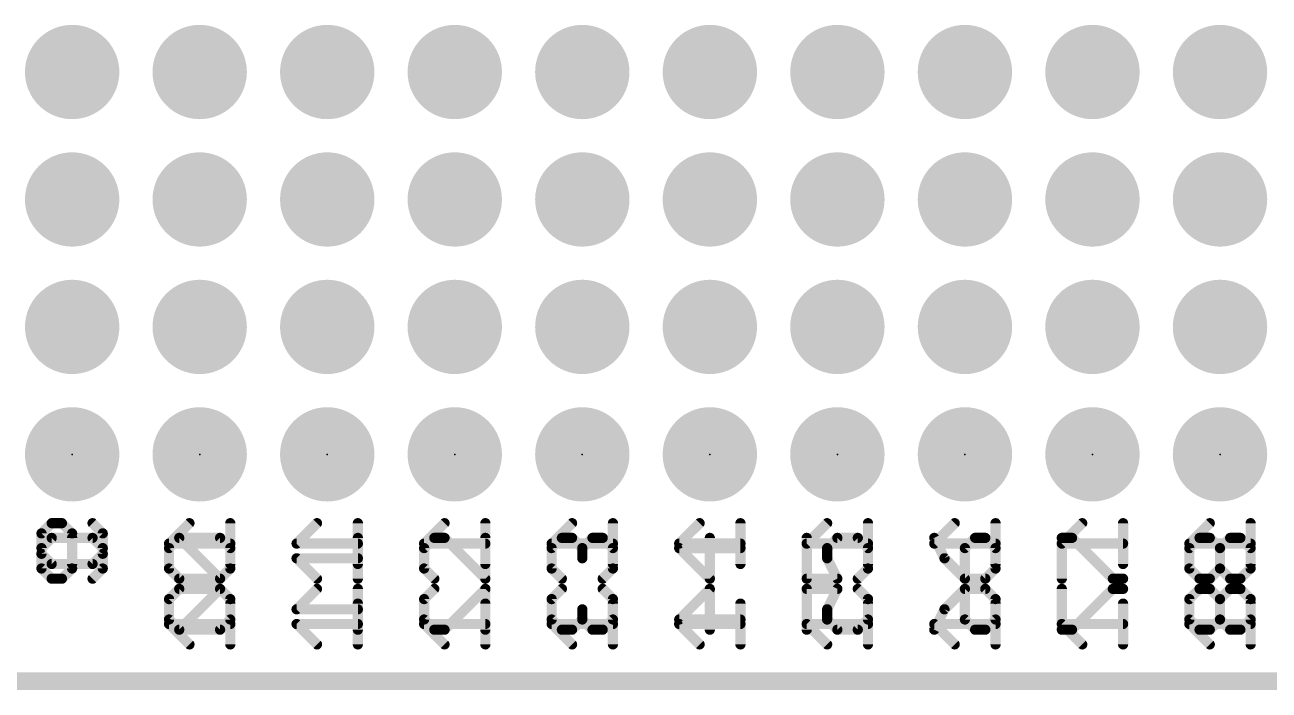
# Model space of a CAD drawing. Extents: x 0 to 108, y -11 to 121.
# Drawn here: x 21.92 to 46.7, y 33.4 to 46.66 of the extents above; entities that cross this region are included whole.
import ezdxf

# ---------------------------------------------------------------- set-up
doc = ezdxf.new("R2010")
doc.units = 0
for name, color, linetype in [('1', 12, 'CONTINUOUS'), ('17', 110, 'CONTINUOUS'), ('21', 41, 'CONTINUOUS'), ('22', 40, 'CONTINUOUS'), ('23', 53, 'CONTINUOUS'), ('51', 53, 'CONTINUOUS')]:
    doc.layers.add(name, color=color, linetype=linetype)

# ---------------------------------------------------------------- blocks, each defined once
blk = doc.blocks.new('RECT')
blk.add_solid([(-0.5, -0.5), (0.5, -0.5), (-0.5, 0.5), (0.5, 0.5)])
blk = doc.blocks.new('ROUNDP')
at = {"const_width": 0.5}
blk.add_lwpolyline([(0, -0.25, 1), (0, 0.25, 1), (0, -0.25)], format="xyb", dxfattribs=at)

msp = doc.modelspace()

# ---------------------------------------------------------------- linework, layer by layer
at = {"layer": '1', "const_width": 0.254}
msp.add_lwpolyline([(85.09, 33.528), (0, 33.528)], dxfattribs=at)
at = {"layer": '21', "const_width": 0.2032}
for points in [[(22.4527, 36.4354), (22.2494, 36.232)], [(23.2662, 36.4354), (22.4527, 36.4354)], [(22.8595, 35.8252), (22.8595, 36.4354)], [(23.4696, 36.232), (23.2662, 36.4354)], [(24.7894, 36.232), (24.9927, 36.4354)], [(24.9927, 36.4354), (25.8062, 36.4354)], [(25.8062, 35.6219), (24.9927, 36.4354)], [(25.8062, 36.4354), (26.0096, 36.232)], [(28.5496, 35.6219), (28.5496, 36.4354)], [(30.0727, 36.4354), (29.8694, 36.232)], [(30.2761, 36.4354), (30.0727, 36.4354)], [(31.0896, 35.6219), (30.2761, 36.4354)], [(31.0896, 36.4354), (31.0896, 35.6219)], [(32.4094, 36.232), (32.6127, 36.4354)], [(32.6127, 36.4354), (32.8161, 36.4354)], [(32.8161, 36.4354), (33.0195, 36.232)], [(33.0195, 36.232), (33.2229, 36.4354)], [(33.2229, 36.4354), (33.4262, 36.4354)], [(33.4262, 36.4354), (33.6296, 36.232)], [(35.5595, 35.6219), (35.5595, 36.4354)], [(37.4894, 36.4354), (37.4894, 35.6219)], [(37.8961, 36.232), (38.0995, 36.4354)], [(38.0995, 36.4354), (38.5062, 36.4354)], [(38.5062, 36.4354), (38.7096, 36.232)], [(40.0294, 36.4354), (40.2327, 36.0286)], [(40.8429, 36.4354), (40.6395, 36.232)], [(41.0462, 36.4354), (40.8429, 36.4354)], [(41.2496, 36.232), (41.0462, 36.4354)], [(42.5694, 35.6219), (42.5694, 36.4354)], [(42.5694, 36.4354), (42.7727, 36.4354)], [(42.7727, 36.4354), (43.5862, 35.6219)], [(45.1094, 36.232), (45.3127, 36.4354)], [(45.3127, 36.4354), (45.5161, 36.4354)], [(45.5161, 36.4354), (45.7195, 36.232)], [(45.7195, 36.232), (45.9229, 36.4354)], [(45.9229, 36.4354), (46.1262, 36.4354)], [(46.1262, 36.4354), (46.3296, 36.232)], [(22.2494, 36.232), (22.2494, 35.8252)], [(23.4696, 35.8252), (23.4696, 36.232)], [(24.7894, 35.8252), (24.7894, 36.232)], [(26.0096, 36.232), (26.0096, 35.8252)], [(29.8694, 36.232), (29.8694, 35.8252)], [(32.4094, 35.8252), (32.4094, 36.232)], [(33.0195, 36.232), (33.0195, 36.0286)], [(33.6296, 36.232), (33.6296, 35.8252)], [(36.1696, 36.232), (34.9494, 36.232)], [(34.9494, 36.232), (35.5595, 35.6219)], [(37.8961, 36.0286), (37.8961, 36.232)], [(38.7096, 36.232), (38.7096, 35.8252)], [(40.6395, 36.232), (40.6395, 35.6219)], [(41.2496, 35.8252), (41.2496, 36.232)], [(45.1094, 35.8252), (45.1094, 36.232)], [(45.7195, 35.8252), (45.7195, 36.232)], [(46.3296, 36.232), (46.3296, 35.8252)], [(27.7361, 35.6219), (27.3294, 36.0286)], [(27.3294, 36.0286), (28.5496, 36.0286)], [(38.0995, 35.6219), (37.8961, 36.0286)], [(40.2327, 36.0286), (40.6395, 35.6219)], [(22.2494, 35.8252), (22.4527, 35.6219)], [(22.4527, 35.6219), (22.6561, 35.6219)], [(22.6561, 35.6219), (22.8595, 35.8252)], [(23.2662, 35.6219), (23.4696, 35.8252)], [(24.9927, 35.6219), (24.7894, 35.8252)], [(25.8062, 35.6219), (24.9927, 35.6219)], [(26.0096, 35.8252), (25.8062, 35.6219)], [(29.8694, 35.8252), (30.0727, 35.6219)], [(32.6127, 35.6219), (32.4094, 35.8252)], [(33.6296, 35.8252), (33.4262, 35.6219)], [(37.4894, 35.6219), (38.0995, 35.6219)], [(38.7096, 35.8252), (38.5062, 35.6219)], [(40.6395, 35.6219), (41.0462, 35.6219)], [(41.0462, 35.6219), (41.2496, 35.8252)], [(43.5862, 35.6219), (43.7896, 35.6219)], [(45.3127, 35.6219), (45.1094, 35.8252)], [(45.5161, 35.6219), (45.3127, 35.6219)], [(45.7195, 35.8252), (45.5161, 35.6219)], [(45.9229, 35.6219), (45.7195, 35.8252)], [(46.1262, 35.6219), (45.9229, 35.6219)], [(46.3296, 35.8252), (46.1262, 35.6219)], [(26.0096, 34.3121), (26.0096, 35.1256)], [(28.5496, 34.3121), (28.5496, 35.1256)], [(31.0896, 34.3121), (31.0896, 35.1256)], [(33.6296, 34.3121), (33.6296, 35.1256)], [(36.1696, 34.3121), (36.1696, 35.1256)], [(38.7096, 34.3121), (38.7096, 35.1256)], [(41.2496, 34.3121), (41.2496, 35.1256)], [(43.7896, 34.3121), (43.7896, 35.1256)], [(46.3296, 34.3121), (46.3296, 35.1256)], [(25.1961, 34.3121), (24.7894, 34.7189)], [(24.7894, 34.7189), (26.0096, 34.7189)], [(27.7361, 34.3121), (27.3294, 34.7189)], [(27.3294, 34.7189), (28.5496, 34.7189)], [(30.2761, 34.3121), (29.8694, 34.7189)], [(29.8694, 34.7189), (31.0896, 34.7189)], [(32.8161, 34.3121), (32.4094, 34.7189)], [(32.4094, 34.7189), (33.6296, 34.7189)], [(35.3561, 34.3121), (34.9494, 34.7189)], [(34.9494, 34.7189), (36.1696, 34.7189)], [(37.8961, 34.3121), (37.4894, 34.7189)], [(37.4894, 34.7189), (38.7096, 34.7189)], [(40.4361, 34.3121), (40.0294, 34.7189)], [(40.0294, 34.7189), (41.2496, 34.7189)], [(42.9761, 34.3121), (42.5694, 34.7189)], [(42.5694, 34.7189), (43.7896, 34.7189)], [(45.5161, 34.3121), (45.1094, 34.7189)], [(45.1094, 34.7189), (46.3296, 34.7189)], [(78.74, 33.655), (2.54, 33.655)]]:
    msp.add_lwpolyline(points, dxfattribs=at)
at = {"layer": '21', "const_width": 0.1016}
for points in [[(22.4527, 36.4862, 1), (22.4527, 36.3846)], [(22.4887, 36.3994, 1), (22.4168, 36.4713)], [(22.9103, 36.4354, 1), (22.8087, 36.4354)], [(23.3021, 36.4713, 1), (23.2303, 36.3994)], [(23.2662, 36.3846, 1), (23.2662, 36.4862)], [(24.9927, 36.4862, 1), (24.9927, 36.3846)], [(25.0287, 36.4713, 1), (24.9568, 36.3994)], [(25.0287, 36.3994, 1), (24.9568, 36.4713)], [(25.8421, 36.4713, 1), (25.7703, 36.3994)], [(25.8062, 36.3846, 1), (25.8062, 36.4862)], [(28.6004, 36.4354, 1), (28.4988, 36.4354)], [(30.0727, 36.4862, 1), (30.0727, 36.3846)], [(30.1087, 36.3994, 1), (30.0368, 36.4713)], [(30.312, 36.4713, 1), (30.2402, 36.3994)], [(30.2761, 36.3846, 1), (30.2761, 36.4862)], [(31.1404, 36.4354, 1), (31.0388, 36.4354)], [(32.6127, 36.4862, 1), (32.6127, 36.3846)], [(32.6487, 36.3994, 1), (32.5768, 36.4713)], [(32.852, 36.4713, 1), (32.7802, 36.3994)], [(32.8161, 36.3846, 1), (32.8161, 36.4862)], [(33.2229, 36.4862, 1), (33.2229, 36.3846)], [(33.2588, 36.3994, 1), (33.1869, 36.4713)], [(33.4621, 36.4713, 1), (33.3903, 36.3994)], [(33.4262, 36.3846, 1), (33.4262, 36.4862)], [(35.6103, 36.4354, 1), (35.5087, 36.4354)], [(37.5402, 36.4354, 1), (37.4386, 36.4354)], [(38.0995, 36.4862, 1), (38.0995, 36.3846)], [(38.1354, 36.3994, 1), (38.0636, 36.4713)], [(38.5421, 36.4713, 1), (38.4703, 36.3994)], [(38.5062, 36.3846, 1), (38.5062, 36.4862)], [(40.0748, 36.4581, 1), (39.9839, 36.4126)], [(40.8429, 36.4862, 1), (40.8429, 36.3846)], [(40.8788, 36.3994, 1), (40.8069, 36.4713)], [(41.0821, 36.4713, 1), (41.0103, 36.3994)], [(41.0462, 36.3846, 1), (41.0462, 36.4862)], [(42.6202, 36.4354, 1), (42.5186, 36.4354)], [(42.5694, 36.4862, 1), (42.5694, 36.3846)], [(42.8087, 36.4713, 1), (42.7368, 36.3994)], [(42.7727, 36.3846, 1), (42.7727, 36.4862)], [(45.3127, 36.4862, 1), (45.3127, 36.3846)], [(45.3487, 36.3994, 1), (45.2768, 36.4713)], [(45.552, 36.4713, 1), (45.4802, 36.3994)], [(45.5161, 36.3846, 1), (45.5161, 36.4862)], [(45.9229, 36.4862, 1), (45.9229, 36.3846)], [(45.9588, 36.3994, 1), (45.8869, 36.4713)], [(46.1621, 36.4713, 1), (46.0903, 36.3994)], [(46.1262, 36.3846, 1), (46.1262, 36.4862)], [(22.2134, 36.2679, 1), (22.2853, 36.1961)], [(22.3002, 36.232, 1), (22.1986, 36.232)], [(23.5204, 36.232, 1), (23.4188, 36.232)], [(23.4337, 36.1961, 1), (23.5055, 36.2679)], [(24.7534, 36.2679, 1), (24.8253, 36.1961)], [(24.8402, 36.232, 1), (24.7386, 36.232)], [(26.0604, 36.232, 1), (25.9588, 36.232)], [(25.9737, 36.1961, 1), (26.0455, 36.2679)], [(29.8334, 36.2679, 1), (29.9053, 36.1961)], [(29.9202, 36.232, 1), (29.8186, 36.232)], [(32.3734, 36.2679, 1), (32.4453, 36.1961)], [(32.4602, 36.232, 1), (32.3586, 36.232)], [(33.0703, 36.232, 1), (32.9687, 36.232)], [(32.9836, 36.2679, 1), (33.0554, 36.1961)], [(32.9836, 36.1961, 1), (33.0554, 36.2679)], [(33.6804, 36.232, 1), (33.5788, 36.232)], [(33.5937, 36.1961, 1), (33.6655, 36.2679)], [(34.9853, 36.2679, 1), (34.9134, 36.1961)], [(34.9494, 36.2828, 1), (34.9494, 36.1812)], [(36.1696, 36.1812, 1), (36.1696, 36.2828)], [(37.9469, 36.232, 1), (37.8453, 36.232)], [(37.8602, 36.2679, 1), (37.932, 36.1961)], [(38.7604, 36.232, 1), (38.6588, 36.232)], [(38.6737, 36.1961, 1), (38.7455, 36.2679)], [(40.6903, 36.232, 1), (40.5887, 36.232)], [(40.6036, 36.2679, 1), (40.6754, 36.1961)], [(41.3004, 36.232, 1), (41.1988, 36.232)], [(41.2137, 36.1961, 1), (41.2855, 36.2679)], [(45.0734, 36.2679, 1), (45.1453, 36.1961)], [(45.1602, 36.232, 1), (45.0586, 36.232)], [(45.7703, 36.232, 1), (45.6687, 36.232)], [(45.6836, 36.2679, 1), (45.7554, 36.1961)], [(45.6836, 36.1961, 1), (45.7554, 36.2679)], [(46.3804, 36.232, 1), (46.2788, 36.232)], [(46.2937, 36.1961, 1), (46.3655, 36.2679)], [(27.3653, 36.0645, 1), (27.2934, 35.9927)], [(27.3294, 36.0794, 1), (27.3294, 35.9778)], [(28.5496, 35.9778, 1), (28.5496, 36.0794)], [(32.9687, 36.0286, 1), (33.0703, 36.0286)], [(37.9415, 36.0513, 1), (37.8507, 36.0059)], [(37.8453, 36.0286, 1), (37.9469, 36.0286)], [(40.2687, 36.0645, 1), (40.1968, 35.9927)], [(40.1873, 36.0059, 1), (40.2782, 36.0513)], [(22.2853, 35.8612, 1), (22.2134, 35.7893)], [(22.1986, 35.8252, 1), (22.3002, 35.8252)], [(22.4527, 35.6727, 1), (22.4527, 35.5711)], [(22.4168, 35.586, 1), (22.4887, 35.6578)], [(22.6202, 35.6578, 1), (22.692, 35.586)], [(22.6561, 35.5711, 1), (22.6561, 35.6727)], [(22.8087, 35.8252, 1), (22.9103, 35.8252)], [(22.8954, 35.7893, 1), (22.8236, 35.8612)], [(23.2303, 35.6578, 1), (23.3021, 35.586)], [(23.4188, 35.8252, 1), (23.5204, 35.8252)], [(23.5055, 35.7893, 1), (23.4337, 35.8612)], [(24.8253, 35.8612, 1), (24.7534, 35.7893)], [(24.7386, 35.8252, 1), (24.8402, 35.8252)], [(24.9927, 35.6727, 1), (24.9927, 35.5711)], [(24.9568, 35.586, 1), (25.0287, 35.6578)], [(25.7703, 35.6578, 1), (25.8421, 35.586)], [(25.7703, 35.586, 1), (25.8421, 35.6578)], [(25.8062, 35.5711, 1), (25.8062, 35.6727)], [(25.9588, 35.8252, 1), (26.0604, 35.8252)], [(26.0455, 35.7893, 1), (25.9737, 35.8612)], [(27.7002, 35.586, 1), (27.772, 35.6578)], [(29.9053, 35.8612, 1), (29.8334, 35.7893)], [(29.8186, 35.8252, 1), (29.9202, 35.8252)], [(30.0368, 35.586, 1), (30.1087, 35.6578)], [(31.0537, 35.586, 1), (31.1255, 35.6578)], [(32.4453, 35.8612, 1), (32.3734, 35.7893)], [(32.3586, 35.8252, 1), (32.4602, 35.8252)], [(32.5768, 35.586, 1), (32.6487, 35.6578)], [(33.3903, 35.6578, 1), (33.4621, 35.586)], [(33.5788, 35.8252, 1), (33.6804, 35.8252)], [(33.6655, 35.7893, 1), (33.5937, 35.8612)], [(35.5236, 35.586, 1), (35.5954, 35.6578)], [(37.4894, 35.6727, 1), (37.4894, 35.5711)], [(38.054, 35.5992, 1), (38.1449, 35.6446)], [(38.0995, 35.5711, 1), (38.0995, 35.6727)], [(38.4703, 35.6578, 1), (38.5421, 35.586)], [(38.6588, 35.8252, 1), (38.7604, 35.8252)], [(38.7455, 35.7893, 1), (38.6737, 35.8612)], [(40.6395, 35.6727, 1), (40.6395, 35.5711)], [(40.6036, 35.586, 1), (40.6754, 35.6578)], [(41.0103, 35.6578, 1), (41.0821, 35.586)], [(41.0462, 35.5711, 1), (41.0462, 35.6727)], [(41.1988, 35.8252, 1), (41.3004, 35.8252)], [(41.2855, 35.7893, 1), (41.2137, 35.8612)], [(43.5862, 35.6727, 1), (43.5862, 35.5711)], [(43.5503, 35.586, 1), (43.6221, 35.6578)], [(43.7896, 35.5711, 1), (43.7896, 35.6727)], [(45.1453, 35.8612, 1), (45.0734, 35.7893)], [(45.0586, 35.8252, 1), (45.1602, 35.8252)], [(45.3127, 35.6727, 1), (45.3127, 35.5711)], [(45.2768, 35.586, 1), (45.3487, 35.6578)], [(45.4802, 35.6578, 1), (45.552, 35.586)], [(45.5161, 35.5711, 1), (45.5161, 35.6727)], [(45.7554, 35.8612, 1), (45.6836, 35.7893)], [(45.6687, 35.8252, 1), (45.7703, 35.8252)], [(45.7554, 35.7893, 1), (45.6836, 35.8612)], [(45.9229, 35.6727, 1), (45.9229, 35.5711)], [(45.8869, 35.586, 1), (45.9588, 35.6578)], [(46.0903, 35.6578, 1), (46.1621, 35.586)], [(46.1262, 35.5711, 1), (46.1262, 35.6727)], [(46.2788, 35.8252, 1), (46.3804, 35.8252)], [(46.3655, 35.7893, 1), (46.2937, 35.8612)], [(28.4988, 35.6219, 1), (28.6004, 35.6219)], [(31.0388, 35.6219, 1), (31.1404, 35.6219)], [(35.5087, 35.6219, 1), (35.6103, 35.6219)], [(37.4386, 35.6219, 1), (37.5402, 35.6219)], [(40.5887, 35.6219, 1), (40.6903, 35.6219)], [(42.5186, 35.6219, 1), (42.6202, 35.6219)], [(26.0604, 35.1256, 1), (25.9588, 35.1256)], [(28.6004, 35.1256, 1), (28.4988, 35.1256)], [(31.1404, 35.1256, 1), (31.0388, 35.1256)], [(33.6804, 35.1256, 1), (33.5788, 35.1256)], [(36.2204, 35.1256, 1), (36.1188, 35.1256)], [(38.7604, 35.1256, 1), (38.6588, 35.1256)], [(41.3004, 35.1256, 1), (41.1988, 35.1256)], [(43.8404, 35.1256, 1), (43.7388, 35.1256)], [(46.3804, 35.1256, 1), (46.2788, 35.1256)], [(24.8253, 34.7548, 1), (24.7534, 34.683)], [(24.7894, 34.7697, 1), (24.7894, 34.6681)], [(26.0096, 34.6681, 1), (26.0096, 34.7697)], [(27.3653, 34.7548, 1), (27.2934, 34.683)], [(27.3294, 34.7697, 1), (27.3294, 34.6681)], [(28.5496, 34.6681, 1), (28.5496, 34.7697)], [(29.9053, 34.7548, 1), (29.8334, 34.683)], [(29.8694, 34.7697, 1), (29.8694, 34.6681)], [(31.0896, 34.6681, 1), (31.0896, 34.7697)], [(32.4453, 34.7548, 1), (32.3734, 34.683)], [(32.4094, 34.7697, 1), (32.4094, 34.6681)], [(33.6296, 34.6681, 1), (33.6296, 34.7697)], [(34.9853, 34.7548, 1), (34.9134, 34.683)], [(34.9494, 34.7697, 1), (34.9494, 34.6681)], [(36.1696, 34.6681, 1), (36.1696, 34.7697)], [(37.5253, 34.7548, 1), (37.4534, 34.683)], [(37.4894, 34.7697, 1), (37.4894, 34.6681)], [(38.7096, 34.6681, 1), (38.7096, 34.7697)], [(40.0653, 34.7548, 1), (39.9934, 34.683)], [(40.0294, 34.7697, 1), (40.0294, 34.6681)], [(41.2496, 34.6681, 1), (41.2496, 34.7697)], [(42.6053, 34.7548, 1), (42.5334, 34.683)], [(42.5694, 34.7697, 1), (42.5694, 34.6681)], [(43.7896, 34.6681, 1), (43.7896, 34.7697)], [(45.1453, 34.7548, 1), (45.0734, 34.683)], [(45.1094, 34.7697, 1), (45.1094, 34.6681)], [(46.3296, 34.6681, 1), (46.3296, 34.7697)], [(25.1602, 34.2762, 1), (25.232, 34.3481)], [(25.9588, 34.3121, 1), (26.0604, 34.3121)], [(27.7002, 34.2762, 1), (27.772, 34.3481)], [(28.4988, 34.3121, 1), (28.6004, 34.3121)], [(30.2402, 34.2762, 1), (30.312, 34.3481)], [(31.0388, 34.3121, 1), (31.1404, 34.3121)], [(32.7802, 34.2762, 1), (32.852, 34.3481)], [(33.5788, 34.3121, 1), (33.6804, 34.3121)], [(35.3202, 34.2762, 1), (35.392, 34.3481)], [(36.1188, 34.3121, 1), (36.2204, 34.3121)], [(37.8602, 34.2762, 1), (37.932, 34.3481)], [(38.6588, 34.3121, 1), (38.7604, 34.3121)], [(40.4002, 34.2762, 1), (40.472, 34.3481)], [(41.1988, 34.3121, 1), (41.3004, 34.3121)], [(42.9402, 34.2762, 1), (43.012, 34.3481)], [(43.7388, 34.3121, 1), (43.8404, 34.3121)], [(45.4802, 34.2762, 1), (45.552, 34.3481)], [(46.2788, 34.3121, 1), (46.3804, 34.3121)]]:
    msp.add_lwpolyline(points, format="xyb", dxfattribs=at)
at = {"layer": '22', "const_width": 0.2032}
for points in [[(22.2494, 36.525), (22.4527, 36.7284)], [(22.4527, 36.7284), (22.6561, 36.7284)], [(22.6561, 36.7284), (22.8595, 36.525)], [(23.2662, 36.7284), (23.4696, 36.525)], [(25.1961, 36.7284), (24.7894, 36.3217)], [(26.0096, 36.7284), (26.0096, 35.9149)], [(27.7361, 36.7284), (27.3294, 36.3217)], [(28.5496, 36.7284), (28.5496, 35.9149)], [(30.2761, 36.7284), (29.8694, 36.3217)], [(31.0896, 36.7284), (31.0896, 35.9149)], [(32.8161, 36.7284), (32.4094, 36.3217)], [(33.6296, 36.7284), (33.6296, 35.9149)], [(35.3561, 36.7284), (34.9494, 36.3217)], [(36.1696, 36.7284), (36.1696, 35.9149)], [(37.8961, 36.7284), (37.4894, 36.3217)], [(38.7096, 36.7284), (38.7096, 35.9149)], [(40.4361, 36.7284), (40.0294, 36.3217)], [(41.2496, 36.7284), (41.2496, 35.9149)], [(42.9761, 36.7284), (42.5694, 36.3217)], [(43.7896, 36.7284), (43.7896, 35.9149)], [(45.5161, 36.7284), (45.1094, 36.3217)], [(46.3296, 36.7284), (46.3296, 35.9149)], [(22.2494, 36.1183), (22.2494, 36.525)], [(22.8595, 36.525), (22.8595, 35.9149)], [(23.4696, 36.525), (23.4696, 36.1183)], [(22.4527, 35.9149), (22.2494, 36.1183)], [(23.4696, 36.1183), (23.2662, 35.9149)], [(24.7894, 36.3217), (26.0096, 36.3217)], [(27.3294, 36.3217), (28.5496, 36.3217)], [(29.8694, 36.3217), (31.0896, 36.3217)], [(32.4094, 36.3217), (33.6296, 36.3217)], [(34.9494, 36.3217), (36.1696, 36.3217)], [(37.4894, 36.3217), (38.7096, 36.3217)], [(40.0294, 36.3217), (41.2496, 36.3217)], [(42.5694, 36.3217), (43.7896, 36.3217)], [(45.1094, 36.3217), (46.3296, 36.3217)], [(23.2662, 35.9149), (22.4527, 35.9149)], [(24.9927, 35.4187), (24.7894, 35.2153)], [(25.8062, 35.4187), (24.9927, 35.4187)], [(25.8062, 35.4187), (24.9927, 34.6052)], [(26.0096, 35.2153), (25.8062, 35.4187)], [(27.7361, 35.4187), (27.3294, 35.0119)], [(28.5496, 35.4187), (28.5496, 34.6052)], [(29.8694, 35.2153), (30.0727, 35.4187)], [(31.0896, 35.4187), (30.2761, 34.6052)], [(31.0896, 34.6052), (31.0896, 35.4187)], [(32.6127, 35.4187), (32.4094, 35.2153)], [(33.6296, 35.2153), (33.4262, 35.4187)], [(34.9494, 34.8086), (35.5595, 35.4187)], [(35.5595, 35.4187), (35.5595, 34.6052)], [(37.4894, 34.6052), (37.4894, 35.4187)], [(37.4894, 35.4187), (38.0995, 35.4187)], [(38.0995, 35.4187), (37.8961, 35.0119)], [(38.7096, 35.2153), (38.5062, 35.4187)], [(40.2327, 35.0119), (40.6395, 35.4187)], [(40.6395, 35.4187), (41.0462, 35.4187)], [(40.6395, 34.8086), (40.6395, 35.4187)], [(41.0462, 35.4187), (41.2496, 35.2153)], [(42.5694, 35.4187), (42.5694, 34.6052)], [(42.7727, 34.6052), (43.5862, 35.4187)], [(43.5862, 35.4187), (43.7896, 35.4187)], [(45.3127, 35.4187), (45.1094, 35.2153)], [(45.5161, 35.4187), (45.3127, 35.4187)], [(45.7195, 35.2153), (45.5161, 35.4187)], [(45.9229, 35.4187), (45.7195, 35.2153)], [(46.1262, 35.4187), (45.9229, 35.4187)], [(46.3296, 35.2153), (46.1262, 35.4187)], [(24.7894, 35.2153), (24.7894, 34.8086)], [(26.0096, 34.8086), (26.0096, 35.2153)], [(29.8694, 34.8086), (29.8694, 35.2153)], [(32.4094, 35.2153), (32.4094, 34.8086)], [(33.6296, 34.8086), (33.6296, 35.2153)], [(38.7096, 34.8086), (38.7096, 35.2153)], [(41.2496, 35.2153), (41.2496, 34.8086)], [(45.1094, 35.2153), (45.1094, 34.8086)], [(45.7195, 35.2153), (45.7195, 34.8086)], [(46.3296, 34.8086), (46.3296, 35.2153)], [(27.3294, 35.0119), (28.5496, 35.0119)], [(33.0195, 34.8086), (33.0195, 35.0119)], [(37.8961, 35.0119), (37.8961, 34.8086)], [(40.0294, 34.6052), (40.2327, 35.0119)], [(24.7894, 34.8086), (24.9927, 34.6052)], [(24.9927, 34.6052), (25.8062, 34.6052)], [(25.8062, 34.6052), (26.0096, 34.8086)], [(30.0727, 34.6052), (29.8694, 34.8086)], [(30.2761, 34.6052), (30.0727, 34.6052)], [(32.4094, 34.8086), (32.6127, 34.6052)], [(32.6127, 34.6052), (32.8161, 34.6052)], [(32.8161, 34.6052), (33.0195, 34.8086)], [(33.0195, 34.8086), (33.2229, 34.6052)], [(33.2229, 34.6052), (33.4262, 34.6052)], [(33.4262, 34.6052), (33.6296, 34.8086)], [(36.1696, 34.8086), (34.9494, 34.8086)], [(37.8961, 34.8086), (38.0995, 34.6052)], [(38.0995, 34.6052), (38.5062, 34.6052)], [(38.5062, 34.6052), (38.7096, 34.8086)], [(40.8429, 34.6052), (40.6395, 34.8086)], [(41.0462, 34.6052), (40.8429, 34.6052)], [(41.2496, 34.8086), (41.0462, 34.6052)], [(42.5694, 34.6052), (42.7727, 34.6052)], [(45.1094, 34.8086), (45.3127, 34.6052)], [(45.3127, 34.6052), (45.5161, 34.6052)], [(45.5161, 34.6052), (45.7195, 34.8086)], [(45.7195, 34.8086), (45.9229, 34.6052)], [(45.9229, 34.6052), (46.1262, 34.6052)], [(46.1262, 34.6052), (46.3296, 34.8086)], [(2.54, 33.655), (78.74, 33.655)]]:
    msp.add_lwpolyline(points, dxfattribs=at)
at = {"layer": '22', "const_width": 0.1016}
for points in [[(22.4527, 36.7792, 1), (22.4527, 36.6776)], [(22.4887, 36.6925, 1), (22.4168, 36.7643)], [(22.692, 36.7643, 1), (22.6202, 36.6925)], [(22.6561, 36.6776, 1), (22.6561, 36.7792)], [(23.3021, 36.7643, 1), (23.2303, 36.6925)], [(25.232, 36.6925, 1), (25.1602, 36.7643)], [(26.0604, 36.7284, 1), (25.9588, 36.7284)], [(27.772, 36.6925, 1), (27.7002, 36.7643)], [(28.6004, 36.7284, 1), (28.4988, 36.7284)], [(30.312, 36.6925, 1), (30.2402, 36.7643)], [(31.1404, 36.7284, 1), (31.0388, 36.7284)], [(32.852, 36.6925, 1), (32.7802, 36.7643)], [(33.6804, 36.7284, 1), (33.5788, 36.7284)], [(35.392, 36.6925, 1), (35.3202, 36.7643)], [(36.2204, 36.7284, 1), (36.1188, 36.7284)], [(37.932, 36.6925, 1), (37.8602, 36.7643)], [(38.7604, 36.7284, 1), (38.6588, 36.7284)], [(40.472, 36.6925, 1), (40.4002, 36.7643)], [(41.3004, 36.7284, 1), (41.1988, 36.7284)], [(43.012, 36.6925, 1), (42.9402, 36.7643)], [(43.8404, 36.7284, 1), (43.7388, 36.7284)], [(45.552, 36.6925, 1), (45.4802, 36.7643)], [(46.3804, 36.7284, 1), (46.2788, 36.7284)], [(22.2134, 36.5609, 1), (22.2853, 36.4891)], [(22.3002, 36.525, 1), (22.1986, 36.525)], [(22.9103, 36.525, 1), (22.8087, 36.525)], [(22.8236, 36.4891, 1), (22.8954, 36.5609)], [(23.5204, 36.525, 1), (23.4188, 36.525)], [(23.4337, 36.4891, 1), (23.5055, 36.5609)], [(22.2853, 36.1542, 1), (22.2134, 36.0824)], [(23.5055, 36.0824, 1), (23.4337, 36.1542)], [(24.7534, 36.3576, 1), (24.8253, 36.2857)], [(24.7894, 36.3725, 1), (24.7894, 36.2709)], [(26.0096, 36.2709, 1), (26.0096, 36.3725)], [(27.2934, 36.3576, 1), (27.3653, 36.2857)], [(27.3294, 36.3725, 1), (27.3294, 36.2709)], [(28.5496, 36.2709, 1), (28.5496, 36.3725)], [(29.8334, 36.3576, 1), (29.9053, 36.2857)], [(29.8694, 36.3725, 1), (29.8694, 36.2709)], [(31.0896, 36.2709, 1), (31.0896, 36.3725)], [(32.3734, 36.3576, 1), (32.4453, 36.2857)], [(32.4094, 36.3725, 1), (32.4094, 36.2709)], [(33.6296, 36.2709, 1), (33.6296, 36.3725)], [(34.9134, 36.3576, 1), (34.9853, 36.2857)], [(34.9494, 36.3725, 1), (34.9494, 36.2709)], [(36.1696, 36.2709, 1), (36.1696, 36.3725)], [(37.4534, 36.3576, 1), (37.5253, 36.2857)], [(37.4894, 36.3725, 1), (37.4894, 36.2709)], [(38.7096, 36.2709, 1), (38.7096, 36.3725)], [(39.9934, 36.3576, 1), (40.0653, 36.2857)], [(40.0294, 36.3725, 1), (40.0294, 36.2709)], [(41.2496, 36.2709, 1), (41.2496, 36.3725)], [(42.5334, 36.3576, 1), (42.6053, 36.2857)], [(42.5694, 36.3725, 1), (42.5694, 36.2709)], [(43.7896, 36.2709, 1), (43.7896, 36.3725)], [(45.0734, 36.3576, 1), (45.1453, 36.2857)], [(45.1094, 36.3725, 1), (45.1094, 36.2709)], [(46.3296, 36.2709, 1), (46.3296, 36.3725)], [(22.1986, 36.1183, 1), (22.3002, 36.1183)], [(22.4527, 35.9657, 1), (22.4527, 35.8641)], [(22.4168, 35.879, 1), (22.4887, 35.9508)], [(22.8087, 35.9149, 1), (22.9103, 35.9149)], [(23.2303, 35.9508, 1), (23.3021, 35.879)], [(23.2662, 35.8641, 1), (23.2662, 35.9657)], [(23.4188, 36.1183, 1), (23.5204, 36.1183)], [(25.9588, 35.9149, 1), (26.0604, 35.9149)], [(28.4988, 35.9149, 1), (28.6004, 35.9149)], [(31.0388, 35.9149, 1), (31.1404, 35.9149)], [(33.5788, 35.9149, 1), (33.6804, 35.9149)], [(36.1188, 35.9149, 1), (36.2204, 35.9149)], [(38.6588, 35.9149, 1), (38.7604, 35.9149)], [(41.1988, 35.9149, 1), (41.3004, 35.9149)], [(43.7388, 35.9149, 1), (43.8404, 35.9149)], [(46.2788, 35.9149, 1), (46.3804, 35.9149)], [(24.9927, 35.4695, 1), (24.9927, 35.3679)], [(25.0287, 35.3828, 1), (24.9568, 35.4546)], [(25.8421, 35.4546, 1), (25.7703, 35.3828)], [(25.8421, 35.3828, 1), (25.7703, 35.4546)], [(25.8062, 35.3679, 1), (25.8062, 35.4695)], [(27.772, 35.3828, 1), (27.7002, 35.4546)], [(28.6004, 35.4187, 1), (28.4988, 35.4187)], [(30.1087, 35.3828, 1), (30.0368, 35.4546)], [(31.1404, 35.4187, 1), (31.0388, 35.4187)], [(31.1255, 35.3828, 1), (31.0537, 35.4546)], [(32.6487, 35.3828, 1), (32.5768, 35.4546)], [(33.4621, 35.4546, 1), (33.3903, 35.3828)], [(35.6103, 35.4187, 1), (35.5087, 35.4187)], [(35.5954, 35.3828, 1), (35.5236, 35.4546)], [(37.5402, 35.4187, 1), (37.4386, 35.4187)], [(37.4894, 35.4695, 1), (37.4894, 35.3679)], [(38.1449, 35.396, 1), (38.054, 35.4414)], [(38.0995, 35.3679, 1), (38.0995, 35.4695)], [(38.5421, 35.4546, 1), (38.4703, 35.3828)], [(40.6395, 35.4695, 1), (40.6395, 35.3679)], [(40.6903, 35.4187, 1), (40.5887, 35.4187)], [(40.6754, 35.3828, 1), (40.6036, 35.4546)], [(41.0821, 35.4546, 1), (41.0103, 35.3828)], [(41.0462, 35.3679, 1), (41.0462, 35.4695)], [(42.6202, 35.4187, 1), (42.5186, 35.4187)], [(43.5862, 35.4695, 1), (43.5862, 35.3679)], [(43.6221, 35.3828, 1), (43.5503, 35.4546)], [(43.7896, 35.3679, 1), (43.7896, 35.4695)], [(45.3127, 35.4695, 1), (45.3127, 35.3679)], [(45.3487, 35.3828, 1), (45.2768, 35.4546)], [(45.552, 35.4546, 1), (45.4802, 35.3828)], [(45.5161, 35.3679, 1), (45.5161, 35.4695)], [(45.9229, 35.4695, 1), (45.9229, 35.3679)], [(45.9588, 35.3828, 1), (45.8869, 35.4546)], [(46.1621, 35.4546, 1), (46.0903, 35.3828)], [(46.1262, 35.3679, 1), (46.1262, 35.4695)], [(24.7534, 35.2512, 1), (24.8253, 35.1794)], [(24.8402, 35.2153, 1), (24.7386, 35.2153)], [(26.0604, 35.2153, 1), (25.9588, 35.2153)], [(25.9737, 35.1794, 1), (26.0455, 35.2512)], [(29.8334, 35.2512, 1), (29.9053, 35.1794)], [(29.9202, 35.2153, 1), (29.8186, 35.2153)], [(32.3734, 35.2512, 1), (32.4453, 35.1794)], [(32.4602, 35.2153, 1), (32.3586, 35.2153)], [(33.6804, 35.2153, 1), (33.5788, 35.2153)], [(33.5937, 35.1794, 1), (33.6655, 35.2512)], [(38.7604, 35.2153, 1), (38.6588, 35.2153)], [(38.6737, 35.1794, 1), (38.7455, 35.2512)], [(41.3004, 35.2153, 1), (41.1988, 35.2153)], [(41.2137, 35.1794, 1), (41.2855, 35.2512)], [(45.0734, 35.2512, 1), (45.1453, 35.1794)], [(45.1602, 35.2153, 1), (45.0586, 35.2153)], [(45.7703, 35.2153, 1), (45.6687, 35.2153)], [(45.6836, 35.2512, 1), (45.7554, 35.1794)], [(45.6836, 35.1794, 1), (45.7554, 35.2512)], [(46.3804, 35.2153, 1), (46.2788, 35.2153)], [(46.2937, 35.1794, 1), (46.3655, 35.2512)], [(27.2934, 35.0478, 1), (27.3653, 34.976)], [(27.3294, 35.0627, 1), (27.3294, 34.9611)], [(28.5496, 34.9611, 1), (28.5496, 35.0627)], [(33.0703, 35.0119, 1), (32.9687, 35.0119)], [(37.9469, 35.0119, 1), (37.8453, 35.0119)], [(37.8507, 35.0346, 1), (37.9415, 34.9892)], [(40.1968, 35.0478, 1), (40.2687, 34.976)], [(40.2782, 34.9892, 1), (40.1873, 35.0346)], [(24.8253, 34.8445, 1), (24.7534, 34.7726)], [(24.7386, 34.8086, 1), (24.8402, 34.8086)], [(24.9927, 34.656, 1), (24.9927, 34.5544)], [(24.9568, 34.6411, 1), (25.0287, 34.5693)], [(24.9568, 34.5693, 1), (25.0287, 34.6411)], [(25.7703, 34.6411, 1), (25.8421, 34.5693)], [(25.8062, 34.5544, 1), (25.8062, 34.656)], [(25.9588, 34.8086, 1), (26.0604, 34.8086)], [(26.0455, 34.7726, 1), (25.9737, 34.8445)], [(29.9053, 34.8445, 1), (29.8334, 34.7726)], [(29.8186, 34.8086, 1), (29.9202, 34.8086)], [(30.0727, 34.656, 1), (30.0727, 34.5544)], [(30.0368, 34.5693, 1), (30.1087, 34.6411)], [(30.2402, 34.6411, 1), (30.312, 34.5693)], [(30.2761, 34.5544, 1), (30.2761, 34.656)], [(32.4453, 34.8445, 1), (32.3734, 34.7726)], [(32.3586, 34.8086, 1), (32.4602, 34.8086)], [(32.6127, 34.656, 1), (32.6127, 34.5544)], [(32.5768, 34.5693, 1), (32.6487, 34.6411)], [(32.7802, 34.6411, 1), (32.852, 34.5693)], [(32.8161, 34.5544, 1), (32.8161, 34.656)], [(33.0554, 34.8445, 1), (32.9836, 34.7726)], [(32.9687, 34.8086, 1), (33.0703, 34.8086)], [(33.0554, 34.7726, 1), (32.9836, 34.8445)], [(33.2229, 34.656, 1), (33.2229, 34.5544)], [(33.1869, 34.5693, 1), (33.2588, 34.6411)], [(33.3903, 34.6411, 1), (33.4621, 34.5693)], [(33.4262, 34.5544, 1), (33.4262, 34.656)], [(33.5788, 34.8086, 1), (33.6804, 34.8086)], [(33.6655, 34.7726, 1), (33.5937, 34.8445)], [(34.9134, 34.8445, 1), (34.9853, 34.7726)], [(34.9494, 34.8594, 1), (34.9494, 34.7578)], [(36.1696, 34.7578, 1), (36.1696, 34.8594)], [(37.932, 34.8445, 1), (37.8602, 34.7726)], [(37.8453, 34.8086, 1), (37.9469, 34.8086)], [(38.0995, 34.656, 1), (38.0995, 34.5544)], [(38.0636, 34.5693, 1), (38.1354, 34.6411)], [(38.4703, 34.6411, 1), (38.5421, 34.5693)], [(38.5062, 34.5544, 1), (38.5062, 34.656)], [(38.6588, 34.8086, 1), (38.7604, 34.8086)], [(38.7455, 34.7726, 1), (38.6737, 34.8445)], [(40.6754, 34.8445, 1), (40.6036, 34.7726)], [(40.5887, 34.8086, 1), (40.6903, 34.8086)], [(40.8429, 34.656, 1), (40.8429, 34.5544)], [(40.8069, 34.5693, 1), (40.8788, 34.6411)], [(41.0103, 34.6411, 1), (41.0821, 34.5693)], [(41.0462, 34.5544, 1), (41.0462, 34.656)], [(41.1988, 34.8086, 1), (41.3004, 34.8086)], [(41.2855, 34.7726, 1), (41.2137, 34.8445)], [(42.5694, 34.656, 1), (42.5694, 34.5544)], [(42.7368, 34.6411, 1), (42.8087, 34.5693)], [(42.7727, 34.5544, 1), (42.7727, 34.656)], [(45.1453, 34.8445, 1), (45.0734, 34.7726)], [(45.0586, 34.8086, 1), (45.1602, 34.8086)], [(45.3127, 34.656, 1), (45.3127, 34.5544)], [(45.2768, 34.5693, 1), (45.3487, 34.6411)], [(45.4802, 34.6411, 1), (45.552, 34.5693)], [(45.5161, 34.5544, 1), (45.5161, 34.656)], [(45.7554, 34.8445, 1), (45.6836, 34.7726)], [(45.6687, 34.8086, 1), (45.7703, 34.8086)], [(45.7554, 34.7726, 1), (45.6836, 34.8445)], [(45.9229, 34.656, 1), (45.9229, 34.5544)], [(45.8869, 34.5693, 1), (45.9588, 34.6411)], [(46.0903, 34.6411, 1), (46.1621, 34.5693)], [(46.1262, 34.5544, 1), (46.1262, 34.656)], [(46.2788, 34.8086, 1), (46.3804, 34.8086)], [(46.3655, 34.7726, 1), (46.2937, 34.8445)], [(28.4988, 34.6052, 1), (28.6004, 34.6052)], [(31.0388, 34.6052, 1), (31.1404, 34.6052)], [(35.5087, 34.6052, 1), (35.6103, 34.6052)], [(37.4386, 34.6052, 1), (37.5402, 34.6052)], [(39.9839, 34.6279, 1), (40.0748, 34.5825)], [(42.5186, 34.6052, 1), (42.6202, 34.6052)]]:
    msp.add_lwpolyline(points, format="xyb", dxfattribs=at)
at = {"layer": '23'}
for p in [(22.86, 38.1), (25.4, 38.1), (27.94, 38.1), (30.48, 38.1), (33.02, 38.1), (35.56, 38.1), (38.1, 38.1), (40.64, 38.1), (43.18, 38.1), (45.72, 38.1)]:
    msp.add_point(p, dxfattribs=at)

# ---------------------------------------------------------------- block references
at = {"layer": '17', "xscale": 1.8796, "yscale": 1.8796, "rotation": 180}
for p in [(22.86, 45.72), (25.4, 45.72), (27.94, 45.72), (30.48, 45.72), (33.02, 45.72), (35.56, 45.72), (38.1, 45.72), (40.64, 45.72), (43.18, 45.72), (45.72, 45.72), (22.86, 43.18), (25.4, 43.18), (27.94, 43.18), (30.48, 43.18), (33.02, 43.18), (35.56, 43.18), (38.1, 43.18), (40.64, 43.18), (43.18, 43.18), (45.72, 43.18), (22.86, 40.64), (25.4, 40.64), (27.94, 40.64), (30.48, 40.64), (33.02, 40.64), (35.56, 40.64), (38.1, 40.64), (40.64, 40.64), (43.18, 40.64), (45.72, 40.64), (22.86, 38.1), (25.4, 38.1), (27.94, 38.1), (30.48, 38.1), (33.02, 38.1), (35.56, 38.1), (38.1, 38.1), (40.64, 38.1), (43.18, 38.1), (45.72, 38.1)]:
    msp.add_blockref('ROUNDP', p, dxfattribs=at)
at = {"layer": '51', "xscale": 0.508, "yscale": 0.508, "rotation": 90}
for p in [(22.86, 45.72), (25.4, 45.72), (27.94, 45.72), (30.48, 45.72), (33.02, 45.72), (35.56, 45.72), (38.1, 45.72), (40.64, 45.72), (43.18, 45.72), (45.72, 45.72), (22.86, 43.18), (25.4, 43.18), (27.94, 43.18), (30.48, 43.18), (33.02, 43.18), (35.56, 43.18), (38.1, 43.18), (40.64, 43.18), (43.18, 43.18), (45.72, 43.18), (22.86, 40.64), (25.4, 40.64), (27.94, 40.64), (30.48, 40.64), (33.02, 40.64), (35.56, 40.64), (38.1, 40.64), (40.64, 40.64), (43.18, 40.64), (45.72, 40.64), (22.86, 38.1), (25.4, 38.1), (27.94, 38.1), (30.48, 38.1), (33.02, 38.1), (35.56, 38.1), (38.1, 38.1), (40.64, 38.1), (43.18, 38.1), (45.72, 38.1)]:
    msp.add_blockref('RECT', p, dxfattribs=at)

doc.saveas('drawing.dxf')
